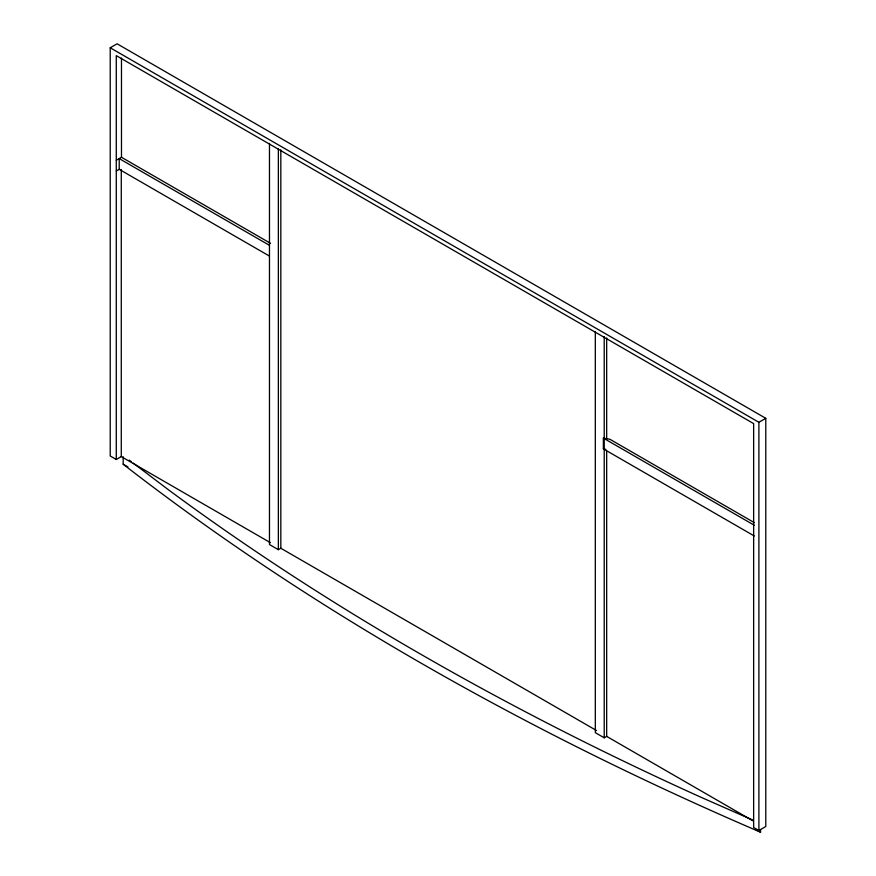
<?xml version="1.0" encoding="UTF-8"?>
<svg xmlns="http://www.w3.org/2000/svg" width="876" height="876" viewBox="0 0 876 876"><rect width="100%" height="100%" fill="white"/><g stroke="black" fill="none" stroke-linecap="round" stroke-linejoin="round"><path stroke-width="1.31" d="M116.278 459.484L110.212 455.969L110.212 47.775L117.099 43.8L765.788 418.323L765.788 826.517L758.901 830.492L753.645 827.459L753.645 423.612L116.278 55.637L116.278 459.484L121.282 456.593L270.356 542.66M116.278 160.275L121.479 157.275L270.553 243.342M116.278 171.028L119.213 169.331L269.469 256.088M269.469 143.412L269.469 544.543L278.36 549.679L280.824 548.256L596.589 730.573M110.212 47.775L758.901 422.298L765.788 418.323M595.319 331.544L595.319 732.675L604.221 737.811L606.674 736.387L753.426 821.119M754.324 536.013L603.367 448.862L603.367 438.11L609.882 439.259L754.225 522.589M603.367 448.862L605.896 449.366M752.44 819.914L700.603 797.094A3096.463 1787.73 0 0 1 168.882 490.111L133.283 463.152M269.469 245.335L119.213 158.589L119.213 169.331M603.367 438.11L754.324 525.271M123.177 456.746L123.177 464.225L127.907 466.952M755.802 829.462L760.543 832.2L760.543 829.703M129.243 460.097L131.258 461.619M758.901 422.298L758.901 830.492M606.674 338.005L606.674 438.964M606.674 451.25L606.674 736.387M604.221 336.68L604.221 737.811M280.824 149.873L280.824 548.256M278.36 148.559L278.36 549.679M121.479 58.079L121.479 157.275M121.282 169.506L121.282 456.593M760.543 832.2A3096.463 1787.73 0 0 1 123.177 464.225"/></g></svg>
